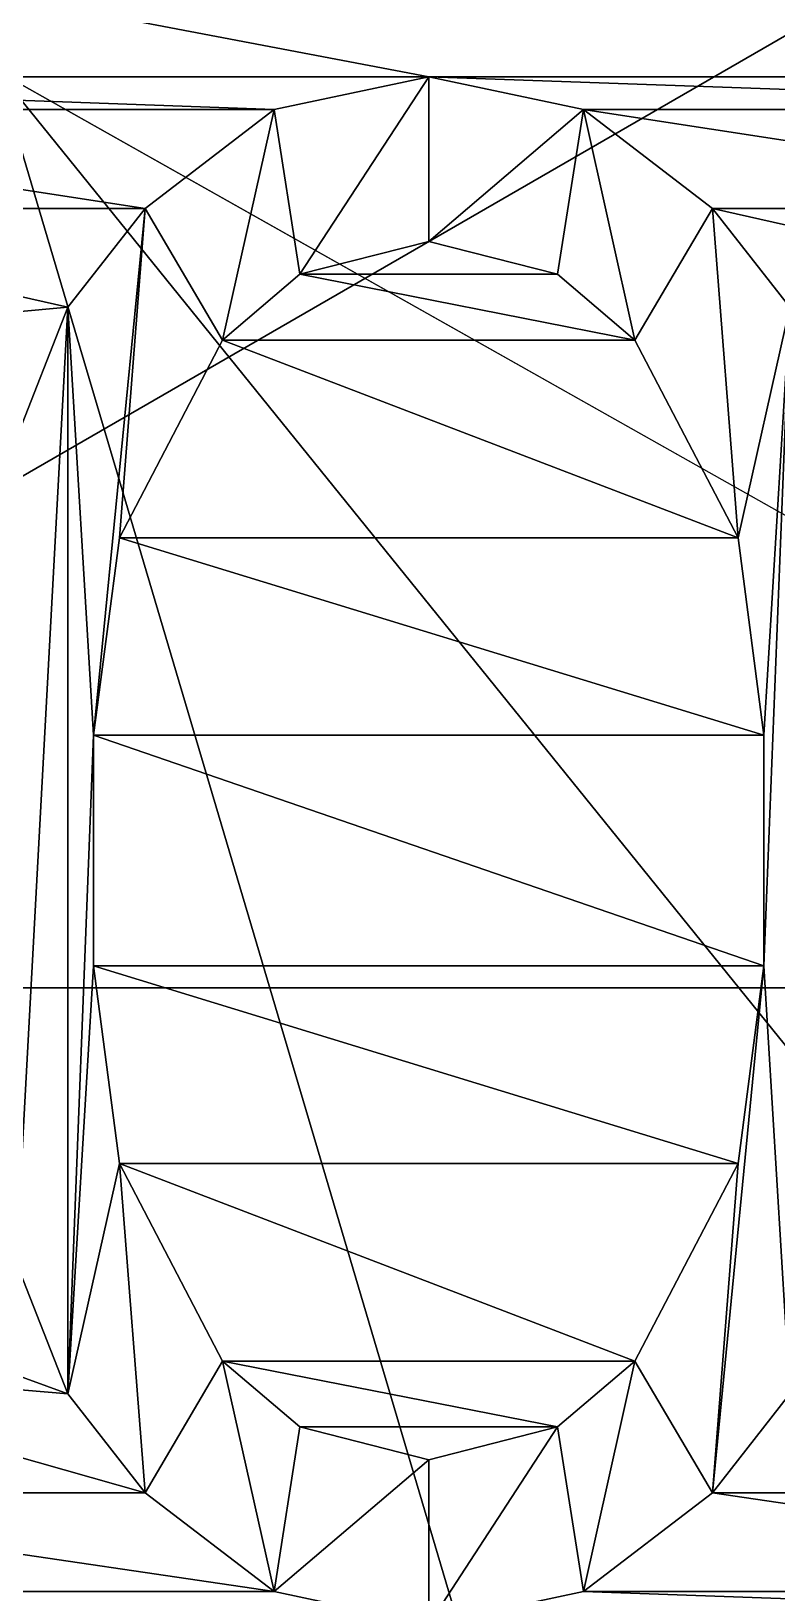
# Model space of a CAD drawing. Header units: millimetres. Extents: x -228 to 228, y -204 to 237.
# Drawn here: x 35.125 to 35.631, y 69.604 to 70.663 of the extents above; entities that cross this region are included whole.
import ezdxf

# ---------------------------------------------------------------- set-up
doc = ezdxf.new("R2010")
doc.units = ezdxf.units.MM
doc.header["$LTSCALE"] = 127.314815
for name, color, linetype in [('3522', 7, 'CONTINUOUS'), ('3712', 7, 'CONTINUOUS'), ('3719', 7, 'CONTINUOUS'), ('3893', 7, 'CONTINUOUS'), ('4117', 7, 'CONTINUOUS'), ('4118', 7, 'CONTINUOUS'), ('4119', 7, 'CONTINUOUS'), ('4120', 7, 'CONTINUOUS'), ('4121', 7, 'CONTINUOUS'), ('4122', 7, 'CONTINUOUS'), ('4123', 7, 'CONTINUOUS'), ('4131', 7, 'CONTINUOUS'), ('4132', 7, 'CONTINUOUS'), ('4133', 7, 'CONTINUOUS'), ('4134', 7, 'CONTINUOUS'), ('4135', 7, 'CONTINUOUS'), ('4136', 7, 'CONTINUOUS'), ('4137', 7, 'CONTINUOUS'), ('4140', 7, 'CONTINUOUS'), ('4141', 7, 'CONTINUOUS'), ('4142', 7, 'CONTINUOUS'), ('4143', 7, 'CONTINUOUS'), ('4144', 7, 'CONTINUOUS'), ('4145', 7, 'CONTINUOUS'), ('4146', 7, 'CONTINUOUS'), ('4147', 7, 'CONTINUOUS'), ('4148', 7, 'CONTINUOUS'), ('4149', 7, 'CONTINUOUS'), ('4150', 7, 'CONTINUOUS'), ('4151', 7, 'CONTINUOUS'), ('4152', 7, 'CONTINUOUS'), ('4153', 7, 'CONTINUOUS'), ('4154', 7, 'CONTINUOUS'), ('4155', 7, 'CONTINUOUS'), ('4156', 7, 'CONTINUOUS'), ('4157', 7, 'CONTINUOUS'), ('5002', 7, 'CONTINUOUS'), ('5003', 7, 'CONTINUOUS')]:
    doc.layers.add(name, color=color, linetype=linetype)

msp = doc.modelspace()

# ---------------------------------------------------------------- linework, layer by layer
at = {"layer": '3522', "color": 5, "linetype": 'Continuous'}
for points in [[(46.4997, 80.5405, 1035.99), (65.7609, 65.7609, 1035.99), (30.7, 78.6011, 1035.99), (46.4997, 80.5405, 1035.99)], [(65.7609, 65.7609, 1035.99), (31.2124, 78.0886, 1035.99), (30.7, 78.6011, 1035.99), (65.7609, 65.7609, 1035.99)], [(65.7609, 65.7609, 1035.99), (31.4, 77.3886, 1035.99), (31.2124, 78.0886, 1035.99), (65.7609, 65.7609, 1035.99)], [(65.7609, 65.7609, 1035.99), (31.2124, 76.6886, 1035.99), (31.4, 77.3886, 1035.99), (65.7609, 65.7609, 1035.99)], [(65.7609, 65.7609, 1035.99), (30.7, 76.1762, 1035.99), (31.2124, 76.6886, 1035.99), (65.7609, 65.7609, 1035.99)], [(29.3, 76.1762, 1035.99), (65.7609, 65.7609, 1035.99), (24.7553, 61.1815, 1035.99), (29.3, 76.1762, 1035.99)], [(65.7609, 65.7609, 1035.99), (29.3, 76.1762, 1035.99), (30, 75.9886, 1035.99), (65.7609, 65.7609, 1035.99)], [(65.7609, 65.7609, 1035.99), (30, 75.9886, 1035.99), (30.7, 76.1762, 1035.99), (65.7609, 65.7609, 1035.99)]]:
    msp.add_3dface(points, dxfattribs=at)
at = {"layer": '3712', "color": 31, "linetype": 'Continuous', "true_color": 0xffba87}
for points in [[(33.3461, 71.0215, 1073.49), (37.6628, 71.0024, 1073.49), (37.915, 70.6324, 1073.49), (33.3461, 71.0215, 1073.49)], [(34.6775, 70.6324, 1073.49), (33.3461, 71.0215, 1073.49), (35.395, 70.6324, 1073.49), (34.6775, 70.6324, 1073.49)], [(35.395, 70.6324, 1073.49), (33.3461, 71.0215, 1073.49), (36.1125, 70.6324, 1073.49), (35.395, 70.6324, 1073.49)], [(36.1125, 70.6324, 1073.49), (33.3461, 71.0215, 1073.49), (36.2175, 70.6324, 1073.49), (36.1125, 70.6324, 1073.49)], [(36.2175, 70.6324, 1073.49), (33.3461, 71.0215, 1073.49), (36.9, 70.6324, 1073.49), (36.2175, 70.6324, 1073.49)], [(36.9, 70.6324, 1073.49), (33.3461, 71.0215, 1073.49), (36.97, 70.6324, 1073.49), (36.9, 70.6324, 1073.49)], [(36.97, 70.6324, 1073.49), (33.3461, 71.0215, 1073.49), (37.81, 70.6324, 1073.49), (36.97, 70.6324, 1073.49)], [(37.81, 70.6324, 1073.49), (33.3461, 71.0215, 1073.49), (37.915, 70.6324, 1073.49), (37.81, 70.6324, 1073.49)], [(34.765, 70.6101, 1073.49), (34.6775, 70.6324, 1073.49), (35.29, 70.6101, 1073.49), (34.765, 70.6101, 1073.49)], [(35.29, 70.6101, 1073.49), (34.6775, 70.6324, 1073.49), (35.395, 70.6324, 1073.49), (35.29, 70.6101, 1073.49)], [(35.5, 70.6101, 1073.49), (35.395, 70.6324, 1073.49), (36.025, 70.6101, 1073.49), (35.5, 70.6101, 1073.49)], [(36.025, 70.6101, 1073.49), (35.395, 70.6324, 1073.49), (36.1125, 70.6324, 1073.49), (36.025, 70.6101, 1073.49)], [(34.8525, 70.543, 1073.49), (34.765, 70.6101, 1073.49), (35.2025, 70.543, 1073.49), (34.8525, 70.543, 1073.49)], [(35.2025, 70.543, 1073.49), (34.765, 70.6101, 1073.49), (35.29, 70.6101, 1073.49), (35.2025, 70.543, 1073.49)], [(35.5875, 70.543, 1073.49), (35.5, 70.6101, 1073.49), (35.9375, 70.543, 1073.49), (35.5875, 70.543, 1073.49)], [(35.9375, 70.543, 1073.49), (35.5, 70.6101, 1073.49), (36.025, 70.6101, 1073.49), (35.9375, 70.543, 1073.49)], [(34.905, 70.4537, 1073.49), (34.8525, 70.543, 1073.49), (35.15, 70.476, 1073.49), (34.905, 70.4537, 1073.49)], [(35.15, 70.476, 1073.49), (34.8525, 70.543, 1073.49), (35.2025, 70.543, 1073.49), (35.15, 70.476, 1073.49)], [(35.64, 70.476, 1073.49), (35.5875, 70.543, 1073.49), (35.885, 70.476, 1073.49), (35.64, 70.476, 1073.49)], [(35.885, 70.476, 1073.49), (35.5875, 70.543, 1073.49), (35.9375, 70.543, 1073.49), (35.885, 70.476, 1073.49)], [(35.395, 70.5207, 1073.49), (35.4825, 70.4984, 1073.49), (35.3075, 70.4984, 1073.49), (35.395, 70.5207, 1073.49)], [(35.3075, 70.4984, 1073.49), (35.535, 70.4537, 1073.49), (35.255, 70.4537, 1073.49), (35.3075, 70.4984, 1073.49)], [(35.4825, 70.4984, 1073.49), (35.535, 70.4537, 1073.49), (35.3075, 70.4984, 1073.49), (35.4825, 70.4984, 1073.49)], [(35.115, 70.3866, 1073.49), (34.905, 70.4537, 1073.49), (35.15, 70.476, 1073.49), (35.115, 70.3866, 1073.49)], [(35.255, 70.4537, 1073.49), (35.605, 70.3196, 1073.49), (35.185, 70.3196, 1073.49), (35.255, 70.4537, 1073.49)], [(35.535, 70.4537, 1073.49), (35.605, 70.3196, 1073.49), (35.255, 70.4537, 1073.49), (35.535, 70.4537, 1073.49)], [(35.185, 70.3196, 1073.49), (35.6225, 70.1856, 1073.49), (35.1675, 70.1856, 1073.49), (35.185, 70.3196, 1073.49)], [(35.605, 70.3196, 1073.49), (35.6225, 70.1856, 1073.49), (35.185, 70.3196, 1073.49), (35.605, 70.3196, 1073.49)], [(35.6225, 70.0292, 1073.49), (35.1675, 70.0292, 1073.49), (35.1675, 70.1856, 1073.49), (35.6225, 70.0292, 1073.49)], [(35.6225, 70.1856, 1073.49), (35.6225, 70.0292, 1073.49), (35.1675, 70.1856, 1073.49), (35.6225, 70.1856, 1073.49)], [(35.185, 69.8952, 1073.49), (35.1675, 70.0292, 1073.49), (35.605, 69.8952, 1073.49), (35.185, 69.8952, 1073.49)], [(35.605, 69.8952, 1073.49), (35.1675, 70.0292, 1073.49), (35.6225, 70.0292, 1073.49), (35.605, 69.8952, 1073.49)], [(35.255, 69.7611, 1073.49), (35.185, 69.8952, 1073.49), (35.535, 69.7611, 1073.49), (35.255, 69.7611, 1073.49)], [(35.535, 69.7611, 1073.49), (35.185, 69.8952, 1073.49), (35.605, 69.8952, 1073.49), (35.535, 69.7611, 1073.49)], [(34.8875, 69.7611, 1073.49), (34.905, 69.8281, 1073.49), (35.15, 69.7388, 1073.49), (34.8875, 69.7611, 1073.49)], [(35.15, 69.7388, 1073.49), (34.905, 69.8281, 1073.49), (35.115, 69.8281, 1073.49), (35.15, 69.7388, 1073.49)], [(34.835, 69.6718, 1073.49), (34.8875, 69.7611, 1073.49), (35.2025, 69.6718, 1073.49), (34.835, 69.6718, 1073.49)], [(35.2025, 69.6718, 1073.49), (34.8875, 69.7611, 1073.49), (35.15, 69.7388, 1073.49), (35.2025, 69.6718, 1073.49)], [(35.3075, 69.7164, 1073.49), (35.255, 69.7611, 1073.49), (35.4825, 69.7164, 1073.49), (35.3075, 69.7164, 1073.49)], [(35.4825, 69.7164, 1073.49), (35.255, 69.7611, 1073.49), (35.535, 69.7611, 1073.49), (35.4825, 69.7164, 1073.49)], [(35.5875, 69.6718, 1073.49), (35.64, 69.7388, 1073.49), (35.955, 69.6718, 1073.49), (35.5875, 69.6718, 1073.49)], [(35.395, 69.6941, 1073.49), (35.3075, 69.7164, 1073.49), (35.4825, 69.7164, 1073.49), (35.395, 69.6941, 1073.49)], [(34.7475, 69.6047, 1073.49), (34.835, 69.6718, 1073.49), (35.29, 69.6047, 1073.49), (34.7475, 69.6047, 1073.49)], [(35.29, 69.6047, 1073.49), (34.835, 69.6718, 1073.49), (35.2025, 69.6718, 1073.49), (35.29, 69.6047, 1073.49)], [(35.5, 69.6047, 1073.49), (35.5875, 69.6718, 1073.49), (36.0425, 69.6047, 1073.49), (35.5, 69.6047, 1073.49)], [(36.0425, 69.6047, 1073.49), (35.5875, 69.6718, 1073.49), (35.955, 69.6718, 1073.49), (36.0425, 69.6047, 1073.49)], [(34.66, 69.5824, 1073.49), (34.7475, 69.6047, 1073.49), (35.395, 69.5824, 1073.49), (34.66, 69.5824, 1073.49)], [(35.395, 69.5824, 1073.49), (34.7475, 69.6047, 1073.49), (35.29, 69.6047, 1073.49), (35.395, 69.5824, 1073.49)], [(35.395, 69.5824, 1073.49), (35.5, 69.6047, 1073.49), (36.13, 69.5824, 1073.49), (35.395, 69.5824, 1073.49)], [(36.13, 69.5824, 1073.49), (35.5, 69.6047, 1073.49), (36.0425, 69.6047, 1073.49), (36.13, 69.5824, 1073.49)]]:
    msp.add_3dface(points, dxfattribs=at)
at = {"layer": '3719', "color": 31, "linetype": 'Continuous', "true_color": 0xffba87}
for points in [[(34.5175, 70.0143, 1074.19), (36.4825, 70.0143, 1074.19), (35.9914, 70.8651, 1074.19), (34.5175, 70.0143, 1074.19)], [(35.0086, 70.8651, 1074.19), (34.5175, 70.0143, 1074.19), (35.9914, 70.8651, 1074.19), (35.0086, 70.8651, 1074.19)], [(35.0086, 69.1635, 1074.19), (36.4825, 70.0143, 1074.19), (34.5175, 70.0143, 1074.19), (35.0086, 69.1635, 1074.19)], [(35.9914, 69.1635, 1074.19), (36.4825, 70.0143, 1074.19), (35.0086, 69.1635, 1074.19), (35.9914, 69.1635, 1074.19)]]:
    msp.add_3dface(points, dxfattribs=at)
at = {"layer": '3893', "color": 31, "linetype": 'Continuous', "true_color": 0xffba87}
for points in [[(35.29, 70.6101, 1073.34), (35.395, 70.6324, 1073.34), (35.3075, 70.4984, 1073.34), (35.29, 70.6101, 1073.34)], [(35.3075, 70.4984, 1073.34), (35.395, 70.6324, 1073.34), (35.395, 70.5207, 1073.34), (35.3075, 70.4984, 1073.34)], [(35.395, 70.6324, 1073.34), (35.5, 70.6101, 1073.34), (35.395, 70.5207, 1073.34), (35.395, 70.6324, 1073.34)], [(35.2025, 70.543, 1073.34), (35.29, 70.6101, 1073.34), (35.255, 70.4537, 1073.34), (35.2025, 70.543, 1073.34)], [(35.255, 70.4537, 1073.34), (35.29, 70.6101, 1073.34), (35.3075, 70.4984, 1073.34), (35.255, 70.4537, 1073.34)], [(35.395, 70.5207, 1073.34), (35.5, 70.6101, 1073.34), (35.4825, 70.4984, 1073.34), (35.395, 70.5207, 1073.34)], [(35.4825, 70.4984, 1073.34), (35.5, 70.6101, 1073.34), (35.535, 70.4537, 1073.34), (35.4825, 70.4984, 1073.34)], [(35.5, 70.6101, 1073.34), (35.5875, 70.543, 1073.34), (35.535, 70.4537, 1073.34), (35.5, 70.6101, 1073.34)], [(35.15, 70.476, 1073.34), (35.2025, 70.543, 1073.34), (35.1675, 70.1856, 1073.34), (35.15, 70.476, 1073.34)], [(35.1675, 70.1856, 1073.34), (35.2025, 70.543, 1073.34), (35.185, 70.3196, 1073.34), (35.1675, 70.1856, 1073.34)], [(35.185, 70.3196, 1073.34), (35.2025, 70.543, 1073.34), (35.255, 70.4537, 1073.34), (35.185, 70.3196, 1073.34)], [(35.535, 70.4537, 1073.34), (35.5875, 70.543, 1073.34), (35.605, 70.3196, 1073.34), (35.535, 70.4537, 1073.34)], [(35.5875, 70.543, 1073.34), (35.64, 70.476, 1073.34), (35.605, 70.3196, 1073.34), (35.5875, 70.543, 1073.34)], [(35.15, 69.7388, 1073.34), (35.115, 69.8281, 1073.34), (35.15, 70.476, 1073.34), (35.15, 69.7388, 1073.34)], [(35.15, 70.476, 1073.34), (35.115, 69.8281, 1073.34), (35.115, 70.3866, 1073.34), (35.15, 70.476, 1073.34)], [(35.15, 69.7388, 1073.34), (35.15, 70.476, 1073.34), (35.1675, 70.1856, 1073.34), (35.15, 69.7388, 1073.34)], [(35.605, 70.3196, 1073.34), (35.64, 70.476, 1073.34), (35.6225, 70.1856, 1073.34), (35.605, 70.3196, 1073.34)], [(35.64, 70.476, 1073.34), (35.64, 69.7388, 1073.34), (35.6225, 70.0292, 1073.34), (35.64, 70.476, 1073.34)], [(35.6225, 70.1856, 1073.34), (35.64, 70.476, 1073.34), (35.6225, 70.0292, 1073.34), (35.6225, 70.1856, 1073.34)], [(35.1675, 70.0292, 1073.34), (35.15, 69.7388, 1073.34), (35.1675, 70.1856, 1073.34), (35.1675, 70.0292, 1073.34)], [(35.15, 69.7388, 1073.34), (35.1675, 70.0292, 1073.34), (35.185, 69.8952, 1073.34), (35.15, 69.7388, 1073.34)], [(35.64, 69.7388, 1073.34), (35.5875, 69.6718, 1073.34), (35.6225, 70.0292, 1073.34), (35.64, 69.7388, 1073.34)], [(35.6225, 70.0292, 1073.34), (35.5875, 69.6718, 1073.34), (35.605, 69.8952, 1073.34), (35.6225, 70.0292, 1073.34)], [(35.2025, 69.6718, 1073.34), (35.15, 69.7388, 1073.34), (35.185, 69.8952, 1073.34), (35.2025, 69.6718, 1073.34)], [(35.255, 69.7611, 1073.34), (35.2025, 69.6718, 1073.34), (35.185, 69.8952, 1073.34), (35.255, 69.7611, 1073.34)], [(35.605, 69.8952, 1073.34), (35.5875, 69.6718, 1073.34), (35.535, 69.7611, 1073.34), (35.605, 69.8952, 1073.34)], [(35.29, 69.6047, 1073.34), (35.2025, 69.6718, 1073.34), (35.255, 69.7611, 1073.34), (35.29, 69.6047, 1073.34)], [(35.3075, 69.7164, 1073.34), (35.29, 69.6047, 1073.34), (35.255, 69.7611, 1073.34), (35.3075, 69.7164, 1073.34)], [(35.535, 69.7611, 1073.34), (35.5, 69.6047, 1073.34), (35.4825, 69.7164, 1073.34), (35.535, 69.7611, 1073.34)], [(35.5875, 69.6718, 1073.34), (35.5, 69.6047, 1073.34), (35.535, 69.7611, 1073.34), (35.5875, 69.6718, 1073.34)], [(35.395, 69.6941, 1073.34), (35.29, 69.6047, 1073.34), (35.3075, 69.7164, 1073.34), (35.395, 69.6941, 1073.34)], [(35.5, 69.6047, 1073.34), (35.395, 69.5824, 1073.34), (35.4825, 69.7164, 1073.34), (35.5, 69.6047, 1073.34)], [(35.4825, 69.7164, 1073.34), (35.395, 69.5824, 1073.34), (35.395, 69.6941, 1073.34), (35.4825, 69.7164, 1073.34)], [(35.395, 69.5824, 1073.34), (35.29, 69.6047, 1073.34), (35.395, 69.6941, 1073.34), (35.395, 69.5824, 1073.34)]]:
    msp.add_3dface(points, dxfattribs=at)
at = {"layer": '4117', "color": 31, "linetype": 'Continuous', "true_color": 0xffba87}
for points in [[(35.115, 70.3866, 1073.49), (35.15, 70.476, 1073.49), (35.15, 70.476, 1073.34), (35.115, 70.3866, 1073.49)], [(35.115, 70.3866, 1073.49), (35.15, 70.476, 1073.34), (35.115, 70.3866, 1073.34), (35.115, 70.3866, 1073.49)]]:
    msp.add_3dface(points, dxfattribs=at)
at = {"layer": '4118', "color": 31, "linetype": 'Continuous', "true_color": 0xffba87}
for points in [[(35.15, 70.476, 1073.49), (35.2025, 70.543, 1073.49), (35.2025, 70.543, 1073.34), (35.15, 70.476, 1073.49)], [(35.15, 70.476, 1073.49), (35.2025, 70.543, 1073.34), (35.15, 70.476, 1073.34), (35.15, 70.476, 1073.49)]]:
    msp.add_3dface(points, dxfattribs=at)
at = {"layer": '4119', "color": 31, "linetype": 'Continuous', "true_color": 0xffba87}
for points in [[(35.2025, 70.543, 1073.49), (35.29, 70.6101, 1073.49), (35.29, 70.6101, 1073.34), (35.2025, 70.543, 1073.49)], [(35.2025, 70.543, 1073.49), (35.29, 70.6101, 1073.34), (35.2025, 70.543, 1073.34), (35.2025, 70.543, 1073.49)]]:
    msp.add_3dface(points, dxfattribs=at)
at = {"layer": '4120', "color": 31, "linetype": 'Continuous', "true_color": 0xffba87}
for points in [[(35.29, 70.6101, 1073.49), (35.395, 70.6324, 1073.49), (35.395, 70.6324, 1073.34), (35.29, 70.6101, 1073.49)], [(35.29, 70.6101, 1073.49), (35.395, 70.6324, 1073.34), (35.29, 70.6101, 1073.34), (35.29, 70.6101, 1073.49)]]:
    msp.add_3dface(points, dxfattribs=at)
at = {"layer": '4121', "color": 31, "linetype": 'Continuous', "true_color": 0xffba87}
for points in [[(35.395, 70.6324, 1073.49), (35.5, 70.6101, 1073.49), (35.5, 70.6101, 1073.34), (35.395, 70.6324, 1073.49)], [(35.395, 70.6324, 1073.49), (35.5, 70.6101, 1073.34), (35.395, 70.6324, 1073.34), (35.395, 70.6324, 1073.49)]]:
    msp.add_3dface(points, dxfattribs=at)
at = {"layer": '4122', "color": 31, "linetype": 'Continuous', "true_color": 0xffba87}
for points in [[(35.5, 70.6101, 1073.49), (35.5875, 70.543, 1073.49), (35.5875, 70.543, 1073.34), (35.5, 70.6101, 1073.49)], [(35.5, 70.6101, 1073.49), (35.5875, 70.543, 1073.34), (35.5, 70.6101, 1073.34), (35.5, 70.6101, 1073.49)]]:
    msp.add_3dface(points, dxfattribs=at)
at = {"layer": '4123', "color": 31, "linetype": 'Continuous', "true_color": 0xffba87}
for points in [[(35.5875, 70.543, 1073.49), (35.64, 70.476, 1073.49), (35.64, 70.476, 1073.34), (35.5875, 70.543, 1073.49)], [(35.5875, 70.543, 1073.49), (35.64, 70.476, 1073.34), (35.5875, 70.543, 1073.34), (35.5875, 70.543, 1073.49)]]:
    msp.add_3dface(points, dxfattribs=at)
at = {"layer": '4131', "color": 31, "linetype": 'Continuous', "true_color": 0xffba87}
for points in [[(35.64, 69.7388, 1073.49), (35.5875, 69.6718, 1073.49), (35.5875, 69.6718, 1073.34), (35.64, 69.7388, 1073.49)], [(35.64, 69.7388, 1073.49), (35.5875, 69.6718, 1073.34), (35.64, 69.7388, 1073.34), (35.64, 69.7388, 1073.49)]]:
    msp.add_3dface(points, dxfattribs=at)
at = {"layer": '4132', "color": 31, "linetype": 'Continuous', "true_color": 0xffba87}
for points in [[(35.5875, 69.6718, 1073.49), (35.5, 69.6047, 1073.49), (35.5, 69.6047, 1073.34), (35.5875, 69.6718, 1073.49)], [(35.5875, 69.6718, 1073.49), (35.5, 69.6047, 1073.34), (35.5875, 69.6718, 1073.34), (35.5875, 69.6718, 1073.49)]]:
    msp.add_3dface(points, dxfattribs=at)
at = {"layer": '4133', "color": 31, "linetype": 'Continuous', "true_color": 0xffba87}
for points in [[(35.5, 69.6047, 1073.49), (35.395, 69.5824, 1073.49), (35.395, 69.5824, 1073.34), (35.5, 69.6047, 1073.49)], [(35.5, 69.6047, 1073.49), (35.395, 69.5824, 1073.34), (35.5, 69.6047, 1073.34), (35.5, 69.6047, 1073.49)]]:
    msp.add_3dface(points, dxfattribs=at)
at = {"layer": '4134', "color": 31, "linetype": 'Continuous', "true_color": 0xffba87}
for points in [[(35.395, 69.5824, 1073.49), (35.29, 69.6047, 1073.49), (35.29, 69.6047, 1073.34), (35.395, 69.5824, 1073.49)], [(35.395, 69.5824, 1073.49), (35.29, 69.6047, 1073.34), (35.395, 69.5824, 1073.34), (35.395, 69.5824, 1073.49)]]:
    msp.add_3dface(points, dxfattribs=at)
at = {"layer": '4135', "color": 31, "linetype": 'Continuous', "true_color": 0xffba87}
for points in [[(35.29, 69.6047, 1073.49), (35.2025, 69.6718, 1073.49), (35.2025, 69.6718, 1073.34), (35.29, 69.6047, 1073.49)], [(35.29, 69.6047, 1073.49), (35.2025, 69.6718, 1073.34), (35.29, 69.6047, 1073.34), (35.29, 69.6047, 1073.49)]]:
    msp.add_3dface(points, dxfattribs=at)
at = {"layer": '4136', "color": 31, "linetype": 'Continuous', "true_color": 0xffba87}
for points in [[(35.2025, 69.6718, 1073.49), (35.15, 69.7388, 1073.49), (35.15, 69.7388, 1073.34), (35.2025, 69.6718, 1073.49)], [(35.2025, 69.6718, 1073.49), (35.15, 69.7388, 1073.34), (35.2025, 69.6718, 1073.34), (35.2025, 69.6718, 1073.49)]]:
    msp.add_3dface(points, dxfattribs=at)
at = {"layer": '4137', "color": 31, "linetype": 'Continuous', "true_color": 0xffba87}
for points in [[(35.15, 69.7388, 1073.49), (35.115, 69.8281, 1073.49), (35.115, 69.8281, 1073.34), (35.15, 69.7388, 1073.49)], [(35.15, 69.7388, 1073.49), (35.115, 69.8281, 1073.34), (35.15, 69.7388, 1073.34), (35.15, 69.7388, 1073.49)]]:
    msp.add_3dface(points, dxfattribs=at)
at = {"layer": '4140', "color": 31, "linetype": 'Continuous', "true_color": 0xffba87}
for points in [[(35.1675, 70.0292, 1073.49), (35.185, 69.8952, 1073.49), (35.185, 69.8952, 1073.34), (35.1675, 70.0292, 1073.49)], [(35.1675, 70.0292, 1073.34), (35.1675, 70.0292, 1073.49), (35.185, 69.8952, 1073.34), (35.1675, 70.0292, 1073.34)]]:
    msp.add_3dface(points, dxfattribs=at)
at = {"layer": '4141', "color": 31, "linetype": 'Continuous', "true_color": 0xffba87}
for points in [[(35.185, 69.8952, 1073.49), (35.255, 69.7611, 1073.49), (35.185, 69.8952, 1073.34), (35.185, 69.8952, 1073.49)], [(35.255, 69.7611, 1073.49), (35.255, 69.7611, 1073.34), (35.185, 69.8952, 1073.34), (35.255, 69.7611, 1073.49)]]:
    msp.add_3dface(points, dxfattribs=at)
at = {"layer": '4142', "color": 31, "linetype": 'Continuous', "true_color": 0xffba87}
for points in [[(35.255, 69.7611, 1073.49), (35.3075, 69.7164, 1073.49), (35.3075, 69.7164, 1073.34), (35.255, 69.7611, 1073.49)], [(35.255, 69.7611, 1073.49), (35.3075, 69.7164, 1073.34), (35.255, 69.7611, 1073.34), (35.255, 69.7611, 1073.49)]]:
    msp.add_3dface(points, dxfattribs=at)
at = {"layer": '4143', "color": 31, "linetype": 'Continuous', "true_color": 0xffba87}
for points in [[(35.3075, 69.7164, 1073.49), (35.395, 69.6941, 1073.49), (35.395, 69.6941, 1073.34), (35.3075, 69.7164, 1073.49)], [(35.3075, 69.7164, 1073.49), (35.395, 69.6941, 1073.34), (35.3075, 69.7164, 1073.34), (35.3075, 69.7164, 1073.49)]]:
    msp.add_3dface(points, dxfattribs=at)
at = {"layer": '4144', "color": 31, "linetype": 'Continuous', "true_color": 0xffba87}
for points in [[(35.395, 69.6941, 1073.49), (35.4825, 69.7164, 1073.49), (35.4825, 69.7164, 1073.34), (35.395, 69.6941, 1073.49)], [(35.395, 69.6941, 1073.49), (35.4825, 69.7164, 1073.34), (35.395, 69.6941, 1073.34), (35.395, 69.6941, 1073.49)]]:
    msp.add_3dface(points, dxfattribs=at)
at = {"layer": '4145', "color": 31, "linetype": 'Continuous', "true_color": 0xffba87}
for points in [[(35.4825, 69.7164, 1073.49), (35.535, 69.7611, 1073.49), (35.535, 69.7611, 1073.34), (35.4825, 69.7164, 1073.49)], [(35.4825, 69.7164, 1073.49), (35.535, 69.7611, 1073.34), (35.4825, 69.7164, 1073.34), (35.4825, 69.7164, 1073.49)]]:
    msp.add_3dface(points, dxfattribs=at)
at = {"layer": '4146', "color": 31, "linetype": 'Continuous', "true_color": 0xffba87}
for points in [[(35.535, 69.7611, 1073.49), (35.605, 69.8952, 1073.49), (35.535, 69.7611, 1073.34), (35.535, 69.7611, 1073.49)], [(35.605, 69.8952, 1073.49), (35.605, 69.8952, 1073.34), (35.535, 69.7611, 1073.34), (35.605, 69.8952, 1073.49)]]:
    msp.add_3dface(points, dxfattribs=at)
at = {"layer": '4147', "color": 31, "linetype": 'Continuous', "true_color": 0xffba87}
for points in [[(35.605, 69.8952, 1073.49), (35.6225, 70.0292, 1073.49), (35.6225, 70.0292, 1073.34), (35.605, 69.8952, 1073.49)], [(35.605, 69.8952, 1073.49), (35.6225, 70.0292, 1073.34), (35.605, 69.8952, 1073.34), (35.605, 69.8952, 1073.49)]]:
    msp.add_3dface(points, dxfattribs=at)
at = {"layer": '4148', "color": 31, "linetype": 'Continuous', "true_color": 0xffba87}
for points in [[(35.6225, 70.0292, 1073.49), (35.6225, 70.1856, 1073.49), (35.6225, 70.0292, 1073.34), (35.6225, 70.0292, 1073.49)], [(35.6225, 70.1856, 1073.49), (35.6225, 70.1856, 1073.34), (35.6225, 70.0292, 1073.34), (35.6225, 70.1856, 1073.49)]]:
    msp.add_3dface(points, dxfattribs=at)
at = {"layer": '4149', "color": 31, "linetype": 'Continuous', "true_color": 0xffba87}
for points in [[(35.6225, 70.1856, 1073.49), (35.605, 70.3196, 1073.49), (35.605, 70.3196, 1073.34), (35.6225, 70.1856, 1073.49)], [(35.6225, 70.1856, 1073.49), (35.605, 70.3196, 1073.34), (35.6225, 70.1856, 1073.34), (35.6225, 70.1856, 1073.49)]]:
    msp.add_3dface(points, dxfattribs=at)
at = {"layer": '4150', "color": 31, "linetype": 'Continuous', "true_color": 0xffba87}
for points in [[(35.605, 70.3196, 1073.49), (35.535, 70.4537, 1073.49), (35.605, 70.3196, 1073.34), (35.605, 70.3196, 1073.49)], [(35.535, 70.4537, 1073.49), (35.535, 70.4537, 1073.34), (35.605, 70.3196, 1073.34), (35.535, 70.4537, 1073.49)]]:
    msp.add_3dface(points, dxfattribs=at)
at = {"layer": '4151', "color": 31, "linetype": 'Continuous', "true_color": 0xffba87}
for points in [[(35.535, 70.4537, 1073.49), (35.4825, 70.4984, 1073.49), (35.4825, 70.4984, 1073.34), (35.535, 70.4537, 1073.49)], [(35.535, 70.4537, 1073.49), (35.4825, 70.4984, 1073.34), (35.535, 70.4537, 1073.34), (35.535, 70.4537, 1073.49)]]:
    msp.add_3dface(points, dxfattribs=at)
at = {"layer": '4152', "color": 31, "linetype": 'Continuous', "true_color": 0xffba87}
for points in [[(35.4825, 70.4984, 1073.49), (35.395, 70.5207, 1073.49), (35.395, 70.5207, 1073.34), (35.4825, 70.4984, 1073.49)], [(35.4825, 70.4984, 1073.49), (35.395, 70.5207, 1073.34), (35.4825, 70.4984, 1073.34), (35.4825, 70.4984, 1073.49)]]:
    msp.add_3dface(points, dxfattribs=at)
at = {"layer": '4153', "color": 31, "linetype": 'Continuous', "true_color": 0xffba87}
for points in [[(35.395, 70.5207, 1073.49), (35.3075, 70.4984, 1073.49), (35.3075, 70.4984, 1073.34), (35.395, 70.5207, 1073.49)], [(35.395, 70.5207, 1073.49), (35.3075, 70.4984, 1073.34), (35.395, 70.5207, 1073.34), (35.395, 70.5207, 1073.49)]]:
    msp.add_3dface(points, dxfattribs=at)
at = {"layer": '4154', "color": 31, "linetype": 'Continuous', "true_color": 0xffba87}
for points in [[(35.3075, 70.4984, 1073.49), (35.255, 70.4537, 1073.49), (35.255, 70.4537, 1073.34), (35.3075, 70.4984, 1073.49)], [(35.3075, 70.4984, 1073.49), (35.255, 70.4537, 1073.34), (35.3075, 70.4984, 1073.34), (35.3075, 70.4984, 1073.49)]]:
    msp.add_3dface(points, dxfattribs=at)
at = {"layer": '4155', "color": 31, "linetype": 'Continuous', "true_color": 0xffba87}
for points in [[(35.255, 70.4537, 1073.49), (35.185, 70.3196, 1073.49), (35.255, 70.4537, 1073.34), (35.255, 70.4537, 1073.49)], [(35.185, 70.3196, 1073.49), (35.185, 70.3196, 1073.34), (35.255, 70.4537, 1073.34), (35.185, 70.3196, 1073.49)]]:
    msp.add_3dface(points, dxfattribs=at)
at = {"layer": '4156', "color": 31, "linetype": 'Continuous', "true_color": 0xffba87}
for points in [[(35.185, 70.3196, 1073.49), (35.1675, 70.1856, 1073.49), (35.1675, 70.1856, 1073.34), (35.185, 70.3196, 1073.49)], [(35.185, 70.3196, 1073.49), (35.1675, 70.1856, 1073.34), (35.185, 70.3196, 1073.34), (35.185, 70.3196, 1073.49)]]:
    msp.add_3dface(points, dxfattribs=at)
at = {"layer": '4157', "color": 31, "linetype": 'Continuous', "true_color": 0xffba87}
for points in [[(35.1675, 70.1856, 1073.49), (35.1675, 70.0292, 1073.49), (35.1675, 70.1856, 1073.34), (35.1675, 70.1856, 1073.49)], [(35.1675, 70.0292, 1073.49), (35.1675, 70.0292, 1073.34), (35.1675, 70.1856, 1073.34), (35.1675, 70.0292, 1073.49)]]:
    msp.add_3dface(points, dxfattribs=at)
at = {"layer": '5002', "color": 6, "linetype": 'Continuous'}
for points in [[(44.5811, 58.9202, 1079.6647), (35.1024, 70.6359, 1039.01), (28.9638, 67.9717, 1079.6647), (44.5811, 58.9202, 1079.6647)], [(42.2313, 66.6193, 1039.01), (35.1024, 70.6359, 1039.01), (44.5811, 58.9202, 1079.6647), (42.2313, 66.6193, 1039.01)]]:
    msp.add_3dface(points, dxfattribs=at)
at = {"layer": '5003', "color": 6, "linetype": 'Continuous'}
for points in [[(34.8066, 68.5312, 1039.01), (35.1024, 70.6359, 1039.01), (35.894, 67.9679, 1039.01), (34.8066, 68.5312, 1039.01)], [(35.1024, 70.6359, 1039.01), (42.2313, 66.6193, 1039.01), (35.894, 67.9679, 1039.01), (35.1024, 70.6359, 1039.01)]]:
    msp.add_3dface(points, dxfattribs=at)

doc.saveas('drawing.dxf')
